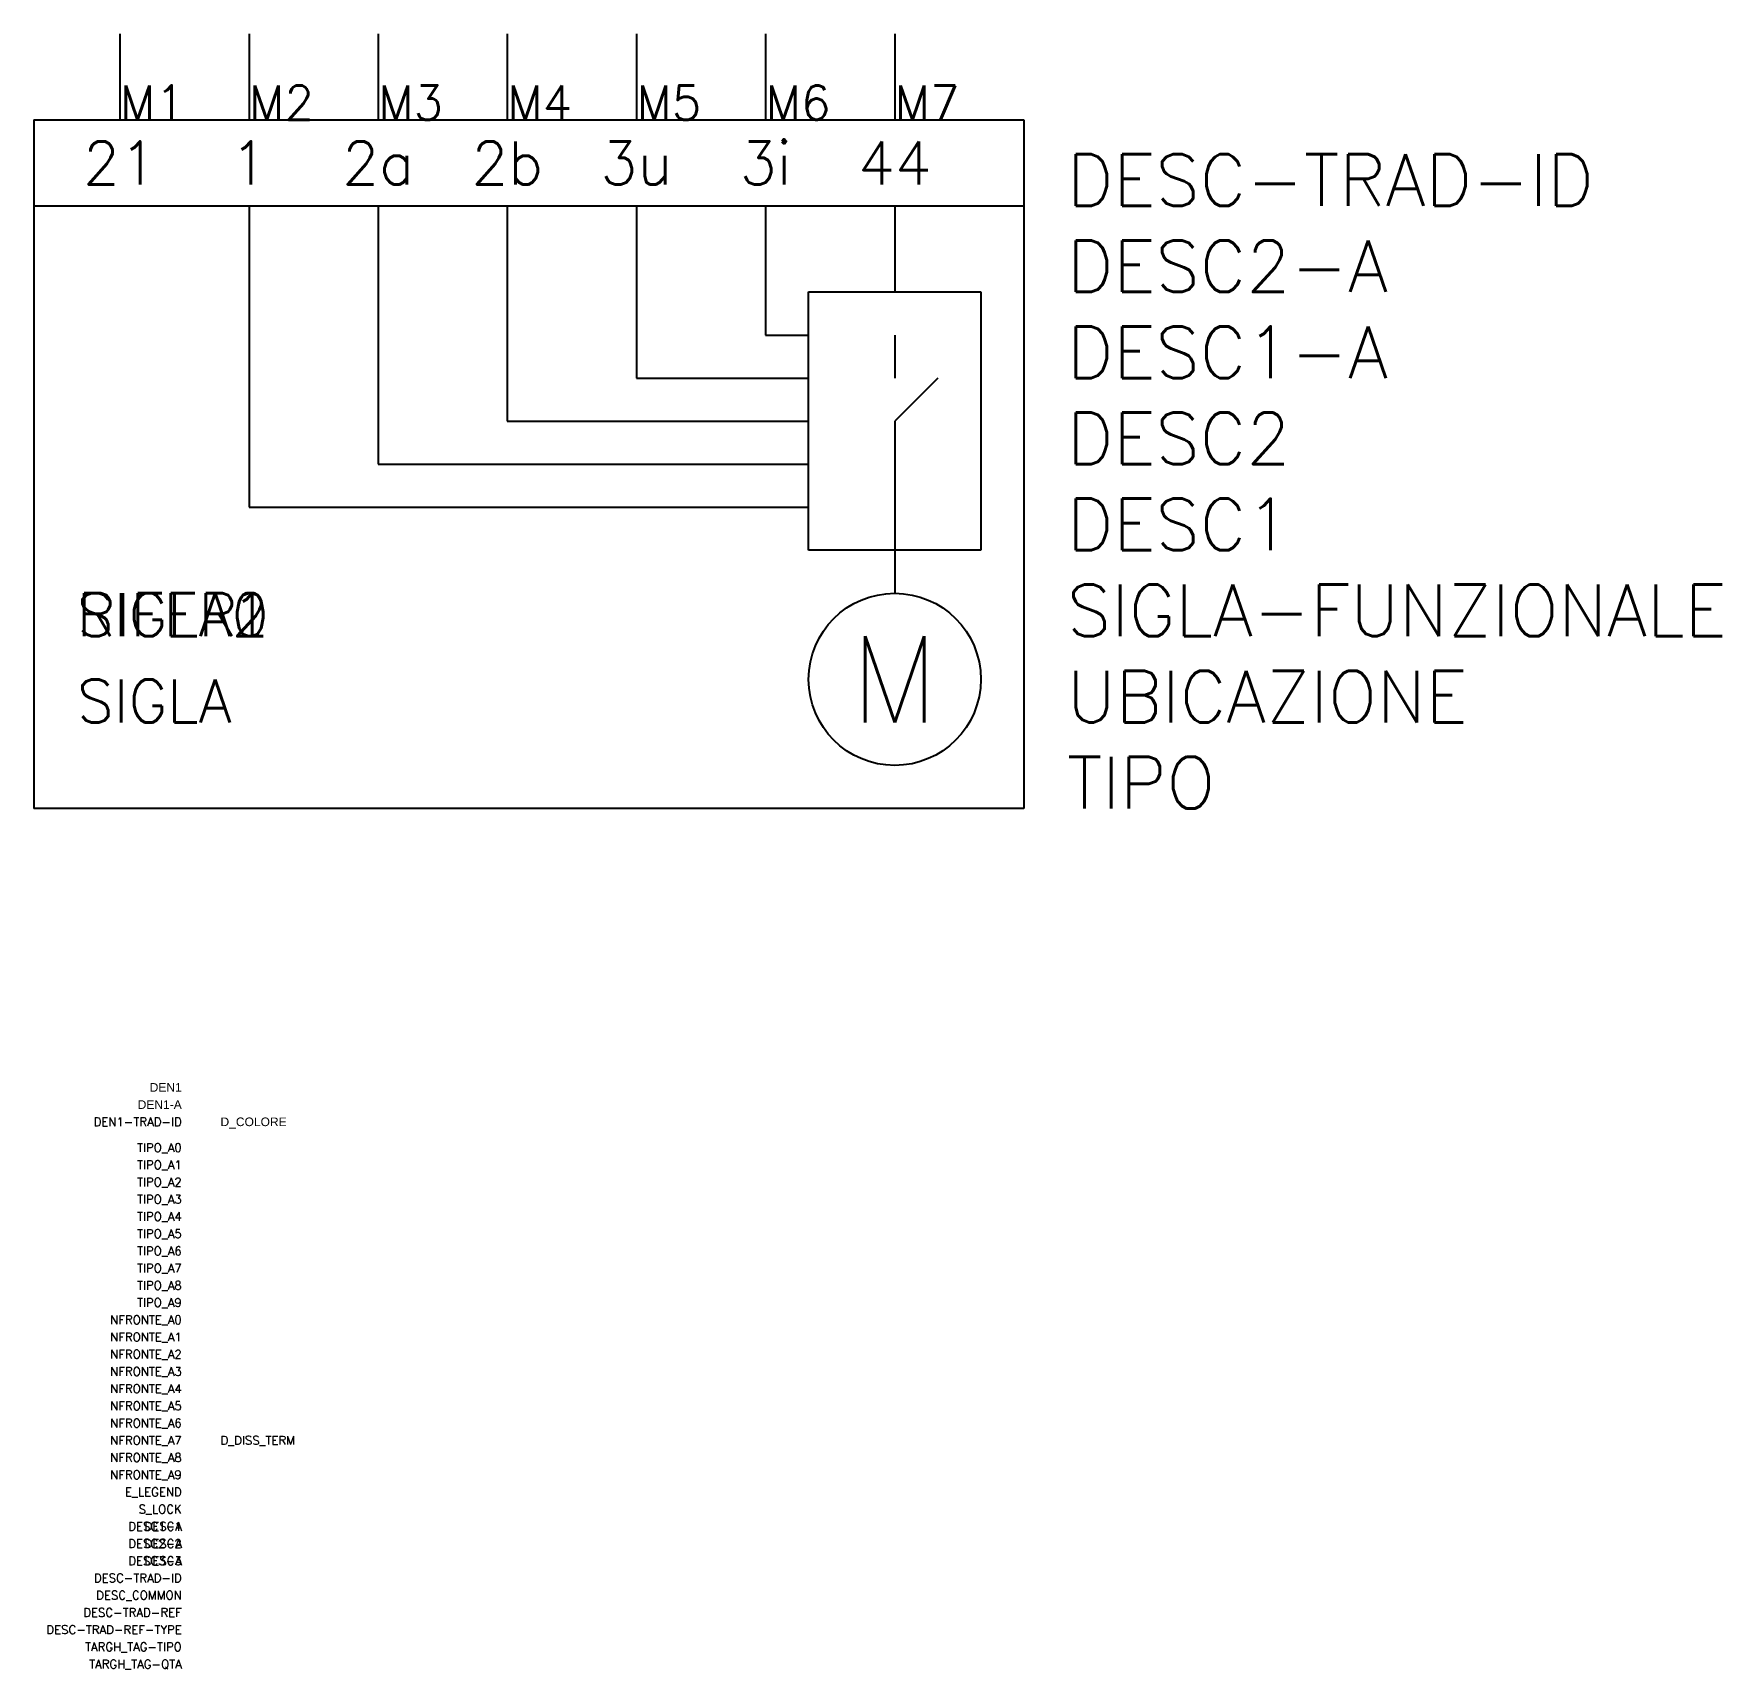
# Model space of a CAD drawing. Extents: x 0 to 98.1, y -50 to 45.
import ezdxf
from ezdxf.enums import TextEntityAlignment as Align

# ---------------------------------------------------------------- set-up
doc = ezdxf.new("R2010")
doc.units = 0
doc.header["$LTSCALE"] = 4
doc.layers.get('0').update_dxf_attribs({"linetype": 'CONTINUOUS'})
doc.styles.add('E_Comp-Data', font='arial.ttf')
doc.styles.add('E_Default-Att', font='romans.shx')
doc.styles.add('E_Desc', font='arial.ttf')
doc.styles.add('E_Lang-ID', font='romans.shx')
doc.styles.get("Standard").update_dxf_attribs({"font": 'romans.shx'})

msp = doc.modelspace()

# ---------------------------------------------------------------- linework, layer by layer
for p, q in [((5, 45), (5, 40)), ((12.5, 45), (12.5, 40)), ((20, 45), (20, 40)), ((27.5, 45), (27.5, 40)), ((35, 45), (35, 40)), ((42.5, 45), (42.5, 40)), ((50, 45), (50, 40)), ((0, 40), (55, 40)), ((0, 40), (0, 35)), ((55, 40), (57.5, 40)), ((57.5, 40), (57.5, 0)), ((0, 35), (55, 35)), ((0, 35), (0, 0)), ((12.5, 35), (12.5, 17.5)), ((20, 35), (20, 20)), ((27.5, 35), (27.5, 22.5)), ((35, 35), (35, 25)), ((42.5, 35), (42.5, 27.5)), ((50, 35), (50, 30)), ((55, 35), (57.5, 35)), ((45, 15), (45, 30)), ((45, 30), (50, 30)), ((50, 30), (55, 30)), ((55, 30), (55, 15)), ((42.5, 27.5), (45, 27.5)), ((50, 27.5), (50, 25)), ((35, 25), (45, 25)), ((52.5, 25), (50, 22.5)), ((27.5, 22.5), (45, 22.5)), ((50, 22.5), (50, 12.5)), ((20, 20), (45, 20)), ((12.5, 17.5), (45, 17.5)), ((55, 15), (45, 15)), ((57.5, 0), (0, 0))]:
    msp.add_line(p, q)
msp.add_circle((50, 7.5), 5)

# ---------------------------------------------------------------- texts
at = {"attachment_point": 5}
for s, insert, char_height in [('21', (5, 37.5), 2.5), ('1', (12.5, 37.5), 2.5), ('2a', (20, 37.5), 2.5), ('2b', (27.5, 37.5), 2.5), ('3u', (35, 37.5), 2.5), ('3i', (42.5, 37.5), 2.5), ('44', (50, 37.5), 2.5), ('M', (50, 7.5), 5)]:
    msp.add_mtext_dynamic_manual_height_columns(s, width=5, gutter_width=1, heights=[0], dxfattribs=dict(at, insert=insert, char_height=char_height))
at = {"flags": 9}
for tag, p, s, height in [('F1', (5, 45), '', 0.00001), ('F2', (12.5, 45), '', 0.00001), ('F3', (20, 45), '', 0.00001), ('F4', (27.5, 45), '', 0.00001), ('F5', (35, 45), '', 0.00001), ('F6', (42.5, 45), '', 0.00001), ('F7', (50, 45), '', 0.00001), ('TIPOSIG', (0, 0), '3', 0.00000001), ('POSIZIONE', (0, 0), '', 0.00000001), ('P-TABELLA', (0, 0), '', 0.00000001), ('T-TABELLA', (0, 0), '', 0.00000001), ('H-TABELLA', (0, 0), '', 0.00000001), ('CODICE', (0, 0), '1xNNN', 0.00000001), ('NOTE1', (0, 0), '', 0.00000001), ('NOTE2', (0, 0), '', 0.00000001)]:
    msp.add_attdef(tag, p, s, height=height, dxfattribs=at)
at = {"color": 4, "flags": 8}
for tag, p in [('M1', (5, 40)), ('M2', (12.5, 40)), ('M3', (20, 40)), ('M4', (27.5, 40)), ('M5', (35, 40)), ('M6', (42.5, 40)), ('M7', (50, 40))]:
    msp.add_attdef(tag, p, '', height=2, dxfattribs=at)
at = {"color": 3}
for tag, p, s, height, flags in [('DESC-TRAD-ID', (60, 35), '', 3, 8), ('DESC2-A', (60, 30), '', 3, 8), ('DESC1-A', (60, 25), '', 3, 8), ('DESC2', (60, 20), '', 3, 8), ('DESC1', (60, 15), '', 3, 8), ('SIGLA-FUNZIONALE', (60, 10), '', 3, 9), ('SIGLA0', (2.5, 10), '', 2.5, 9), ('SIGLA1', (2.5, 10), '', 2.5, 9), ('SIGLA2', (2.5, 10), '', 2.5, 9), ('RIFER', (2.5, 10), 'RIFER ?', 2.5, 8), ('UBICAZIONE', (60, 5), '', 3, 8), ('SIGLA', (2.5, 5), 'SIGLA ?', 2.5, 8), ('TIPO', (60, 0), '', 3, 9)]:
    msp.add_attdef(tag, p, s, height=height, dxfattribs=dict(at, flags=flags))
at = {"color": 3, "flags": 9}
for tag, text, style, p in [('DEN1', '', 'E_Desc', (8.595, -16.452)), ('DEN1-A', '', 'E_Desc', (8.595, -17.452)), ('TIPO_A0', '', 'E_Default-Att', (8.595, -19.952)), ('TIPO_A1', '', 'E_Default-Att', (8.595, -20.952)), ('TIPO_A2', '', 'E_Default-Att', (8.595, -21.952)), ('TIPO_A3', '', 'E_Default-Att', (8.595, -22.952)), ('TIPO_A4', '', 'E_Default-Att', (8.595, -23.952)), ('TIPO_A5', '', 'E_Default-Att', (8.595, -24.952)), ('TIPO_A6', '', 'E_Default-Att', (8.595, -25.952)), ('TIPO_A7', '', 'E_Default-Att', (8.595, -26.952)), ('TIPO_A8', '', 'E_Default-Att', (8.595, -27.952)), ('TIPO_A9', '', 'E_Default-Att', (8.595, -28.952)), ('NFRONTE_A0', '', 'E_Default-Att', (8.595, -29.952)), ('NFRONTE_A1', '', 'E_Default-Att', (8.595, -30.952)), ('NFRONTE_A2', '', 'E_Default-Att', (8.595, -31.952)), ('NFRONTE_A3', '', 'E_Default-Att', (8.595, -32.952)), ('NFRONTE_A4', '', 'E_Default-Att', (8.595, -33.952)), ('NFRONTE_A5', '', 'E_Default-Att', (8.595, -34.952)), ('NFRONTE_A6', '', 'E_Default-Att', (8.595, -35.952)), ('NFRONTE_A7', '', 'E_Default-Att', (8.595, -36.952)), ('NFRONTE_A8', '', 'E_Default-Att', (8.595, -37.952)), ('NFRONTE_A9', '', 'E_Default-Att', (8.595, -38.952)), ('E_LEGEND', '', 'E_Default-Att', (8.595, -39.952)), ('S_LOCK', '', 'E_Default-Att', (8.595, -40.952)), ('DESC1-A', '', 'E_Default-Att', (8.595, -41.952)), ('DESC1', '', 'E_Default-Att', (8.595, -41.952)), ('DESC2-A', '', 'E_Default-Att', (8.595, -42.952)), ('DESC2', '', 'E_Default-Att', (8.595, -42.952)), ('DESC3-A', '', 'E_Default-Att', (8.595, -43.952)), ('DESC3', '', 'E_Default-Att', (8.595, -43.952)), ('DESC_COMMON', '', 'E_Default-Att', (8.595, -45.952)), ('DESC-TRAD-REF', '', 'E_Default-Att', (8.595, -46.952)), ('DESC-TRAD-REF-TYPE', 'P', 'E_Default-Att', (8.595, -47.952)), ('TARGH_TAG-TIPO', '', 'E_Default-Att', (8.595, -48.952)), ('TARGH_TAG-QTA', '', 'E_Default-Att', (8.595, -49.952))]:
    msp.add_attdef(tag, text=text, height=0.5, dxfattribs=dict(at, style=style)).set_placement(p, align=Align.RIGHT)
at = {"color": 2, "flags": 9}
for tag, style, p in [('DEN1-TRAD-ID', 'E_Lang-ID', (8.595, -18.452)), ('DESC-TRAD-ID', 'E_Default-Att', (8.595, -44.952))]:
    msp.add_attdef(tag, text='E_None', height=0.5, dxfattribs=dict(at, style=style)).set_placement(p, align=Align.RIGHT)
at = {"color": 3, "flags": 9}
for tag, p, style in [('D_COLORE', (10.845, -18.452), 'E_Comp-Data'), ('D_DISS_TERM', (10.845, -36.952), 'E_Default-Att')]:
    msp.add_attdef(tag, p, '', height=0.5, dxfattribs=dict(at, style=style))

doc.saveas('drawing.dxf')
